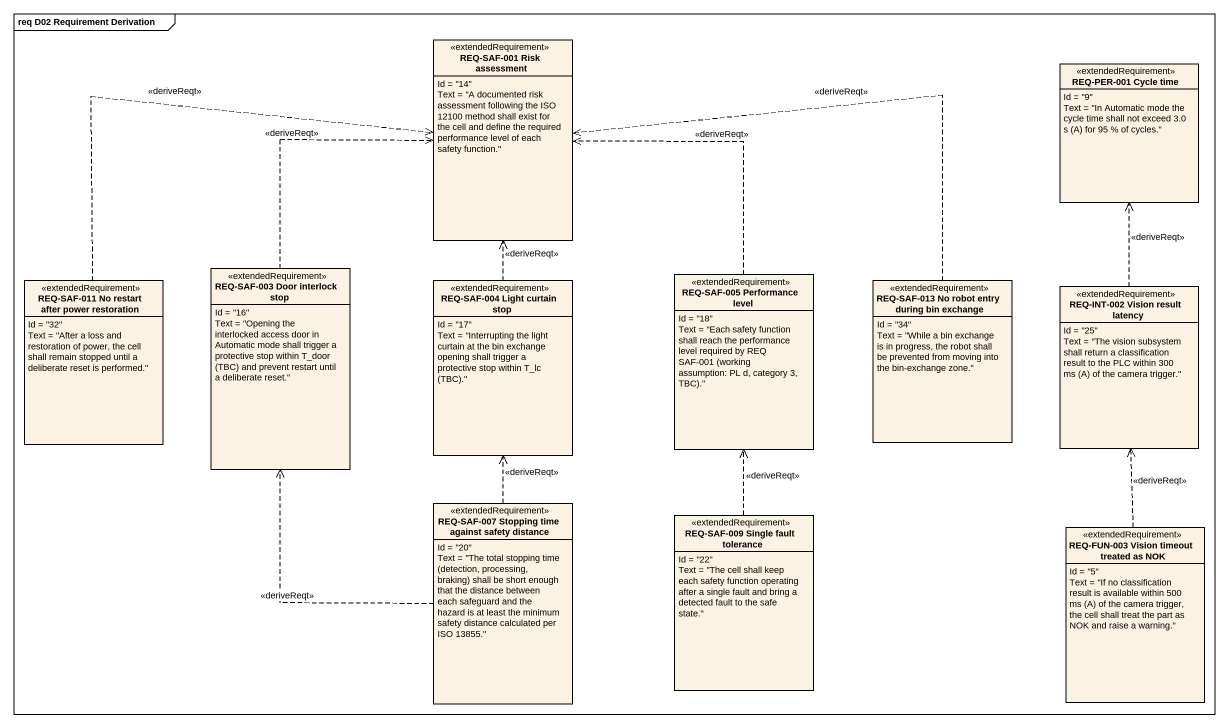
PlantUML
@startuml
mainframe req D02 Requirement Derivation
hide circle
hide empty members
class "REQ-SAF-001 Risk assessment" as REQ_SAF_001_Risk_assessment <<extendedRequirement>> {
  Id = "14"
  Text = "A documented risk assessment following the ISO 12100 method shall exist for the cell and define the required performance level of each safety function."
}
class "REQ-PER-001 Cycle time" as REQ_PER_001_Cycle_time <<extendedRequirement>> {
  Id = "9"
  {field} Text = "In Automatic mode the cycle time shall not exceed 3.0 s (A) for 95 % of cycles."
}
class "REQ-SAF-011 No restart after power restoration" as REQ_SAF_011_No_restart <<extendedRequirement>> {
  Id = "32"
  Text = "After a loss and restoration of power, the cell shall remain stopped until a deliberate reset is performed."
}
class "REQ-SAF-003 Door interlock stop" as REQ_SAF_003_Door_interlock <<extendedRequirement>> {
  Id = "16"
  {field} Text = "Opening the interlocked access door in Automatic mode shall trigger a protective stop within T_door (TBC) and prevent restart until a deliberate reset."
}
class "REQ-SAF-004 Light curtain stop" as REQ_SAF_004_Light_curtain <<extendedRequirement>> {
  Id = "17"
  {field} Text = "Interrupting the light curtain at the bin exchange opening shall trigger a protective stop within T_lc (TBC)."
}
class "REQ-SAF-005 Performance level" as REQ_SAF_005_Performance <<extendedRequirement>> {
  Id = "18"
  {field} Text = "Each safety function shall reach the performance level required by REQ SAF-001 (working assumption: PL d, category 3, TBC)."
}
class "REQ-SAF-013 No robot entry during bin exchange" as REQ_SAF_013_No_robot_entry <<extendedRequirement>> {
  Id = "34"
  Text = "While a bin exchange is in progress, the robot shall be prevented from moving into the bin-exchange zone."
}
class "REQ-INT-002 Vision result latency" as REQ_INT_002_Vision_result <<extendedRequirement>> {
  Id = "25"
  {field} Text = "The vision subsystem shall return a classification result to the PLC within 300 ms (A) of the camera trigger."
}
class "REQ-SAF-007 Stopping time against safety distance" as REQ_SAF_007_Stopping_time <<extendedRequirement>> {
  Id = "20"
  {field} Text = "The total stopping time (detection, processing, braking) shall be short enough that the distance between each safeguard and the hazard is at least the minimum safety distance calculated per ISO 13855."
}
class "REQ-SAF-009 Single fault tolerance" as REQ_SAF_009_Single_fault <<extendedRequirement>> {
  Id = "22"
  Text = "The cell shall keep each safety function operating after a single fault and bring a detected fault to the safe state."
}
class "REQ-FUN-003 Vision timeout treated as NOK" as REQ_FUN_003_Vision_timeout <<extendedRequirement>> {
  Id = "5"
  {field} Text = "If no classification result is available within 500 ms (A) of the camera trigger, the cell shall treat the part as NOK and raise a warning."
}
REQ_SAF_011_No_restart .right.> REQ_SAF_001_Risk_assessment : <<deriveReqt>>
REQ_SAF_003_Door_interlock .up.> REQ_SAF_001_Risk_assessment : <<deriveReqt>>
REQ_SAF_004_Light_curtain .up.> REQ_SAF_001_Risk_assessment : <<deriveReqt>>
REQ_SAF_005_Performance .up.> REQ_SAF_001_Risk_assessment : <<deriveReqt>>
REQ_SAF_013_No_robot_entry .left.> REQ_SAF_001_Risk_assessment : <<deriveReqt>>
REQ_INT_002_Vision_result .up.> REQ_PER_001_Cycle_time : <<deriveReqt>>
REQ_SAF_007_Stopping_time .up.> REQ_SAF_003_Door_interlock : <<deriveReqt>>
REQ_SAF_007_Stopping_time .up.> REQ_SAF_004_Light_curtain : <<deriveReqt>>
REQ_SAF_009_Single_fault .up.> REQ_SAF_005_Performance : <<deriveReqt>>
REQ_FUN_003_Vision_timeout .up.> REQ_INT_002_Vision_result : <<deriveReqt>>
@enduml
